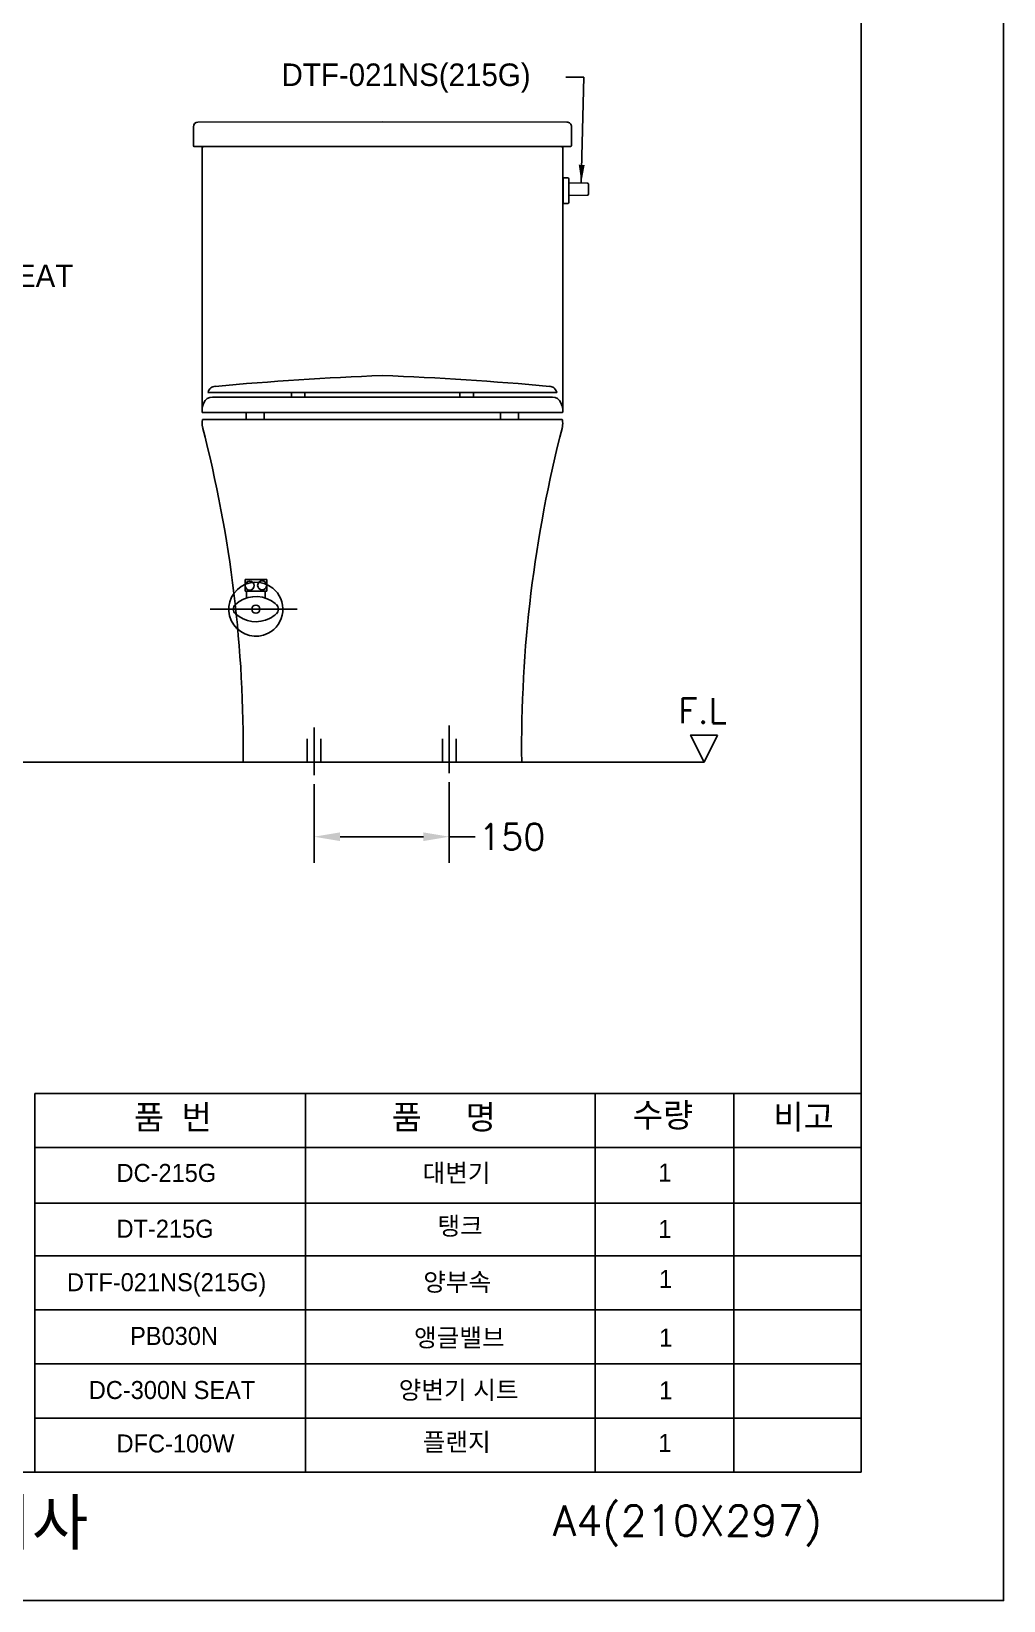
# Model space of a CAD drawing. Extents: x 66724 to 69149, y 58034 to 61465.
# Drawn here: x 68071 to 69149, y 58034 to 59775 of the extents above; entities that cross this region are included whole.
import ezdxf
from ezdxf.lldxf.tags import DXFTag

# ---------------------------------------------------------------- set-up
doc = ezdxf.new("R2010")
doc.units = 0
doc.header["$MEASUREMENT"] = 0
doc.linetypes.add('CENTER', pattern=[50.8, 31.75, -6.35, 6.35, -6.35])
doc.layers.get('0').update_dxf_attribs({"linetype": 'CONTINUOUS'})
doc.layers.get('Defpoints').update_dxf_attribs({"linetype": 'CONTINUOUS'})
doc.layers.add('AM_6', color=2, linetype='CONTINUOUS', lineweight=30)
for name, color, linetype in [('CENTER', 1, 'CONTINUOUS'), ('DEFAULT', 7, 'CONTINUOUS'), ('Dim', 4, 'CONTINUOUS'), ('FAUCET', 4, 'CONTINUOUS'), ('LAYER_02', 7, 'CONTINUOUS'), ('LINE', 7, 'CONTINUOUS'), ('MAIN', 7, 'CONTINUOUS'), ('YA', 7, 'CONTINUOUS')]:
    doc.layers.add(name, color=color, linetype=linetype)
doc.styles.add('h', font='', dxfattribs={"height": 30})
doc.styles.get("Standard").update_dxf_attribs({"font": 'txt.shx', "bigfont": 'ghs.shx'})
doc.styles.add('스타일1', font='txt.shx', dxfattribs={"bigfont": 'ghs.shx'})
doc.styles.get('h').set_extended_font_data('Haansoft Batang')
tags = doc.linetypes.add('Amconstr', pattern=[9999, 9999, 0]).pattern_tags.tags
tags[6:7] = [DXFTag(74, 4), DXFTag(75, 0), DXFTag(340, '0'), DXFTag(46, 1.0), DXFTag(50, 0.0), DXFTag(44, 0.0), DXFTag(45, 0.0)]
tags[4:5] = [DXFTag(74, 4), DXFTag(75, 0), DXFTag(340, '0'), DXFTag(46, 1.0), DXFTag(50, 0.0), DXFTag(44, 0.0), DXFTag(45, 0.0)]
doc.dimstyles.new('SERIM', dxfattribs={"dimscale": 10, "dimtxt": 3, "dimasz": 2, "dimexe": 1, "dimexo": 1.5, "dimgap": 1, "dimtad": 1, "dimtoh": 1, "dimdec": 0, "dimdsep": 46, "dimtxsty": 'h', "dimcen": -0.3, "dimclrt": 2, "dimadec": 0, "dimazin": 0, "dimtfac": 1, "dimtdec": 0, "dimtmove": 1, "dimatfit": 3, "dimfxl": 0, "dimtolj": 1, "dimtzin": 0, "dimarcsym": 0})
doc.dimstyles.get("Standard").update_dxf_attribs({"dimtxt": 0.18, "dimasz": 0.18, "dimexe": 0.18, "dimexo": 0.0625, "dimgap": 0.09, "dimtad": 0, "dimtih": 1, "dimtoh": 1, "dimdec": 4, "dimzin": 0, "dimdsep": 46, "dimtxsty": 'Standard', "dimcen": 0.09, "dimadec": 0, "dimazin": 0, "dimtfac": 1, "dimtdec": 4, "dimtofl": 0, "dimtmove": 0, "dimatfit": 0, "dimfxl": 0, "dimtolj": 1, "dimtzin": 0, "dimarcsym": 0})

# ---------------------------------------------------------------- blocks, each defined once
blk = doc.blocks.new('*D15')
at = {"layer": 'Defpoints', "color": 0}
for p in [(68384.2, 58950), (68534.2, 58952.1), (68384.2, 58881.7)]:
    blk.add_point(p, dxfattribs=at)
at = {"layer": 'Dim', "color": 0, "lineweight": -2}
for p, q in [((68384.2, 58940), (68384.2, 58852.9)), ((68534.2, 58942.1), (68534.2, 58852.9)), ((68413, 58881.7), (68505.4, 58881.7)), ((68534.2, 58881.7), (68563, 58881.7))]:
    blk.add_line(p, q, dxfattribs=at)
at = {"layer": 'Dim', "color": 0}
for points in [[(68413, 58886.5), (68413, 58876.9), (68384.2, 58881.7)], [(68505.4, 58886.5), (68505.4, 58876.9), (68534.2, 58881.7)]]:
    blk.add_solid(points, dxfattribs=at)
at = {"layer": 'Dim', "color": 0, "insert": (68603.8, 58881.7), "char_height": 28.8, "attachment_point": 5}
blk.add_mtext('\\A1;150', dxfattribs=at)

msp = doc.modelspace()

# ---------------------------------------------------------------- linework, layer by layer
for p, q in [((68660.6, 59610.7), (68659.9, 59610.7)), ((68660.6, 59609.9), (68659.9, 59609.8)), ((68660.6, 59612.4), (68660.6, 59584)), ((68660.6, 59585.8), (68659.9, 59585.8)), ((68660.6, 59585), (68659.9, 59585))]:
    msp.add_line(p, q)
at = {"color": 0}
for p, q in [((68376.5, 58990.3), (68376.5, 58964.3)), ((68391.8, 58990.3), (68391.8, 58964.3)), ((68526.6, 58990.3), (68526.6, 58964.3)), ((68541.9, 58990.3), (68541.9, 58964.3))]:
    msp.add_line(p, q, dxfattribs=at)
at = {"layer": 'CENTER', "color": 0}
msp.add_line((68268.9, 59134.1), (68365.5, 59134.1), dxfattribs=at)
at = {"layer": 'CENTER', "color": 0, "linetype": 'CENTER', "ltscale": 2}
for p, q in [((68534.2, 59005), (68534.2, 58952.1)), ((68384.2, 59002.8), (68384.2, 58950))]:
    msp.add_line(p, q, dxfattribs=at)
at = {"layer": 'DEFAULT', "color": 7}
msp.add_line((67279.7, 58964.4), (68816.8, 58964.4), dxfattribs=at)
at = {"layer": 'Dim', "color": 7}
for p, q in [((68250.4, 59669), (68250.4, 59648.1)), ((68664.6, 59674.3), (68460, 59674.5)), ((68669.6, 59669), (68669.6, 59648.1)), ((68665.6, 59612.4), (68660.6, 59612.4)), ((68666.6, 59611.4), (68666.6, 59585)), ((68688.6, 59594.3), (68688.6, 59605.7)), ((68665.6, 59584), (68660.6, 59584)), ((68260.6, 59344.4), (68460, 59344.4))]:
    msp.add_line(p, q, dxfattribs=at)
at = {"layer": 'Dim', "color": 0}
for p, q in [((68255.4, 59674.4), (68460, 59674.5)), ((68260, 59645.9), (68260, 59524.4)), ((68660, 59645.9), (68660, 59524.4)), ((68260, 59524.4), (68260, 59352.6)), ((68660, 59524.4), (68660, 59352.6)), ((68074.4, 58596.9), (68990.9, 58596.9)), ((68374.6, 58596.9), (68374.6, 58176.9)), ((68695.8, 58596.9), (68695.8, 58176.9)), ((68849.8, 58596.9), (68849.8, 58176.9)), ((68074.4, 58536.9), (68990.9, 58536.9)), ((68074.4, 58475.1), (68990.9, 58475.1)), ((68074.4, 58416.9), (68990.9, 58416.9)), ((68074.4, 58356.9), (68990.9, 58356.9)), ((68074.4, 58296.9), (68990.9, 58296.9))]:
    msp.add_line(p, q, dxfattribs=at)
at = {"layer": 'Dim', "color": 7}
for centre, radius, start, end in [((68665.6, 59611.4), 1, 0, 90), ((68687.6, 59605.7), 1, 0, 89.6836), ((68665.6, 59585), 1, 270, 0), ((68687.6, 59594.3), 1, 270.3164, 0), ((68270, 59355.8), 10, 159.22, 180), ((68650, 59355.8), 10, 360, 20.78)]:
    msp.add_arc(centre, radius, start, end, dxfattribs=at)
at = {"layer": 'FAUCET', "color": 0}
for p, q in [((68687.6, 59606.7), (68666.6, 59606.9)), ((68687.6, 59593.3), (68666.6, 59593.1))]:
    msp.add_line(p, q, dxfattribs=at)
at = {"layer": 'LINE', "linetype": 'Amconstr'}
for p, q in [((68990.9, 58176.9), (68990.9, 61344.9)), ((68002.4, 58176.9), (68074.4, 58176.9))]:
    msp.add_line(p, q, dxfattribs=at)
at = {"layer": 'MAIN', "color": 0}
for p, q in [((68458, 59647.4), (68251.2, 59647.4)), ((68458, 59647.4), (68668.8, 59647.4)), ((68460, 59344.4), (68659.3, 59344.4))]:
    msp.add_line(p, q, dxfattribs=at)
at = {"layer": 'MAIN', "color": 7}
for p, q in [((68266.6, 59374.9), (68266.5, 59374.4)), ((68266.5, 59374.4), (68460, 59374.4)), ((68359, 59374.4), (68359, 59369.4)), ((68374, 59374.4), (68374, 59369.4)), ((68653.5, 59374.4), (68460, 59374.4)), ((68546, 59374.4), (68546, 59369.4)), ((68546, 59374.4), (68546, 59369.4)), ((68561, 59374.4), (68561, 59369.4)), ((68561, 59374.4), (68561, 59369.4)), ((68653.3, 59374.9), (68653.5, 59374.4)), ((68260.6, 59359.3), (68262, 59363)), ((68648.6, 59369.4), (68271.4, 59369.4)), ((68659.3, 59359.3), (68658, 59363)), ((68260.1, 59352.4), (68460, 59352.4)), ((68459, 59344.4), (68272, 59344.4)), ((68309, 59352.4), (68309, 59344.4)), ((68309, 59344.4), (68329, 59344.4)), ((68329, 59352.4), (68329, 59344.4)), ((68659.8, 59352.4), (68460, 59352.4)), ((68591, 59352.4), (68591, 59344.4)), ((68591, 59352.4), (68591, 59344.4)), ((68611, 59344.4), (68591, 59344.4)), ((68611, 59352.4), (68611, 59344.4)), ((68611, 59352.4), (68611, 59344.4)), ((68331.6, 59166.9), (68307.6, 59166.9)), ((68307.6, 59166.9), (68307.6, 59153.9)), ((68331.6, 59166.9), (68331.6, 59153.9)), ((68331.6, 59153.9), (68307.6, 59153.9)), ((68309.1, 59153.9), (68309.1, 59146.4)), ((68330.1, 59153.9), (68330.1, 59146.4))]:
    msp.add_line(p, q, dxfattribs=at)
at = {"layer": 'MAIN', "color": 0}
msp.add_lwpolyline([(68831.8, 58994.4), (68801.8, 58994.4), (68816.8, 58964.4), (68831.8, 58994.4)], dxfattribs=at)
at = {"layer": 'MAIN', "color": 7}
for centre, radius in [((68312.7, 59160.3), 5), ((68326.6, 59160.5), 5), ((68319.6, 59134.1), 4.5)]:
    msp.add_circle(centre, radius, dxfattribs=at)
at = {"layer": 'MAIN', "color": 0}
for centre, radius, start, end in [((68255.5, 59669.2), 5.18, 92.0028, 181.6363), ((68664.6, 59669.3), 5.01, 357.5259, 89.9956), ((68251.2, 59648.2), 0.869, 185.5587, 268.702), ((68261.9, 59645.4), 2, 90, 165.1374), ((68658, 59645.4), 2, 14.8626, 90), ((68668.7, 59648.2), 0.869, 271.298, 354.4413), ((68260.2, 59352.6), 0.234, 197.8602, 252.5669), ((68282.4, 59340.1), 22.4, 169.6128, 190.1532), ((68260.7, 59344.1), 0.336, 94.4652, 167.8132), ((66888.1, 58980.8), 1417.5, 359.3343, 14.5168), ((70031.9, 58980.8), 1417.5, 165.4832, 180.6657), ((68659.3, 59344.1), 0.336, 12.1868, 85.5348), ((68637.6, 59340.1), 22.4, 349.8468, 10.3872), ((68659.8, 59352.6), 0.234, 287.4331, 342.1398)]:
    msp.add_arc(centre, radius, start, end, dxfattribs=at)
at = {"layer": 'MAIN', "color": 7}
for centre, radius, start, end in [((68598.1, 55844.5), 3551.5, 92.2289, 95.2253), ((68321.9, 55844.5), 3551.5, 84.7747, 87.7711), ((68276.1, 59371.8), 10, 130.4333, 161.5651), ((68275.6, 59371.4), 10, 95.2253, 126.4059), ((68644.4, 59371.4), 10, 53.5941, 84.7747), ((68643.8, 59371.8), 10, 18.4349, 49.5667), ((68271.4, 59359.4), 10, 90, 159.22), ((68648.6, 59359.4), 10, 20.78, 90), ((68319.6, 59134.1), 30, 51.2114, 297.1005), ((68319.6, 59114.5), 33.6, 58.9741, 132.501), ((68319.6, 59134.1), 30, 297.1005, 51.2114), ((68301.6, 59134.1), 7, 132.501, 227.499), ((68319.6, 59153.8), 33.6, 227.499, 297.1391), ((68319.6, 59153.8), 33.6, 297.1391, 312.501), ((68319.6, 59114.5), 33.6, 47.499, 58.9741), ((68337.6, 59134.1), 7, 312.501, 47.499)]:
    msp.add_arc(centre, radius, start, end, dxfattribs=at)
at = {"layer": 'YA', "color": 7}
for p, q in [((68074.4, 58176.9), (68074.4, 58596.9)), ((68074.4, 58236.9), (68990.9, 58236.9)), ((68074.4, 58176.9), (68990.9, 58176.9))]:
    msp.add_line(p, q, dxfattribs=at)
at = {"layer": 'YA', "color": 0}
msp.add_lwpolyline([(66723.5, 58034.4), (69149, 58034.4), (69149, 61464.8), (66723.5, 61464.8)], close=True, dxfattribs=at)

# ---------------------------------------------------------------- texts
at = {"layer": 'AM_6', "color": 0, "char_height": 25, "attachment_point": 4, "style": 'h'}
for s, insert in [('{\\fGulim|b0|i0|c129|p50;DTF-021NS(215G)}', (68348.1, 59723.1)), ('{\\fGulim|b0|i0|c129|p50;DC-300N SEAT}', (67886.3, 59503.6))]:
    msp.add_mtext(s, dxfattribs=dict(at, insert=insert))
at = {"layer": 'Dim', "color": 0, "attachment_point": 1, "style": '스타일1'}
for s, insert, char_height in [('{\\fGulim|b0|i0|c129|p50;품  번}', (68184.3, 58583.9), 26.746), ('{\\fGulim|b0|i0|c129|p50;품     명}', (68470.2, 58584.1), 26.746), ('{\\fGulim|b0|i0|c129|p50;수량}', (68737.6, 58586.3), 26.746), ('{\\fGulim|b0|i0|c129|p50;비고}', (68893.6, 58584.3), 26.746), ('{\\fGulim|b0|i0|c129|p50;1\\P}', (68766, 58519.2), 20), ('{\\fGulim|b0|i0|c129|p50;1\\P}', (68766, 58456.6), 20), ('{\\fGulim|b0|i0|c129|p50;1\\P}', (68766.8, 58401.2), 20), ('{\\fGulim|b0|i0|c129|p50;1\\P}', (68767, 58336.2), 20), ('{\\fGulim|b0|i0|c129|p50;1\\P}', (68767, 58277.7), 20), ('{\\fGulim|b0|i0|c129|p50;1\\P}', (68766, 58219.2), 20)]:
    msp.add_mtext(s, dxfattribs=dict(at, insert=insert, char_height=char_height))
for s, insert, char_height, width in [('{\\fGulim|b0|i0|c129|p50;DC-215G}', (68165.1, 58518.8), 20, 147), ('{\\fGulim|b0|i0|c129|p50;대변기}', (68504.6, 58518.8), 20, 147), ('{\\fGulim|b0|i0|c129|p50;DT-215G}', (68165.1, 58456.9), 20, 147), ('{\\fGulim|b0|i0|c129|p50;탱크}', (68521.1, 58460), 20, 147), ('{\\fGulim|b0|i0|c129|p50;DTF-021NS(215G)}', (68110.1, 58397.6), 20, 147), ('{\\fGulim|b0|i0|c129|p50;양부속}', (68505.3, 58397.8), 20, 290), ('{\\fGulim|b0|i0|c129|p50;PB030N }', (68180.1, 58338), 20, 220.877), ('{\\fGulim|b0|i0|c129|p50;앵글밸브}', (68495.1, 58336.1), 20, 315), ('{\\fGulim|b0|i0|c129|p50;DC-300N SEAT}', (68134.3, 58278), 20, 220.877), ('{\\fGulim|b0|i0|c129|p50;양변기 시트}', (68478.1, 58278.1), 20, 212), ('{\\fGulim|b0|i0|c129|p50;플랜지}', (68504.8, 58220.3), 20, 212), ('{\\fGulim|b0|i0|c129|p50;DFC-100W}', (68165.1, 58218.7), 20, 147), ('{\\fGulim|b0|i0|c129|p50;       대림통상주식회사\\P}', (67504.8, 58146.1), 50, 1090)]:
    msp.add_mtext(s, dxfattribs=dict(at, insert=insert, char_height=char_height, width=width))
at = {"layer": 'LAYER_02', "color": 0}
msp.add_text('F.L', height=27.99, dxfattribs=at).set_placement((68788.1, 59007.5))
at = {"layer": 'YA', "color": 7}
msp.add_text('A4(210X297)', height=33.819, dxfattribs=at).set_placement((68648.9, 58106.1))

# ---------------------------------------------------------------- dimensions: what is measured, and where the dimension line sits
at = {"layer": 'Dim', "color": 7}
dim = msp.add_linear_dim(base=(68384.2, 58881.7), p1=(68534.2, 58952.1), p2=(68384.2, 58950), dimstyle='Standard', override={"dimscale": 160, "dimgap": 0.06, "dimdec": 0, "dimatfit": 3, "dimarcsym": 1}, dxfattribs=at)
dim.commit()
dim.dimension.update_dxf_attribs({"geometry": '*D15', "text_midpoint": (68603.8, 58881.7), "dimtype": 160})

# ---------------------------------------------------------------- leaders
at = {"layer": 'Dim', "color": 0}
msp.add_leader([(68680.6, 59606.9), (68683.3, 59724.2), (68663.3, 59724.2)], dimstyle='SERIM', override={"dimse1": 1}, dxfattribs=at)

doc.saveas('drawing.dxf')
